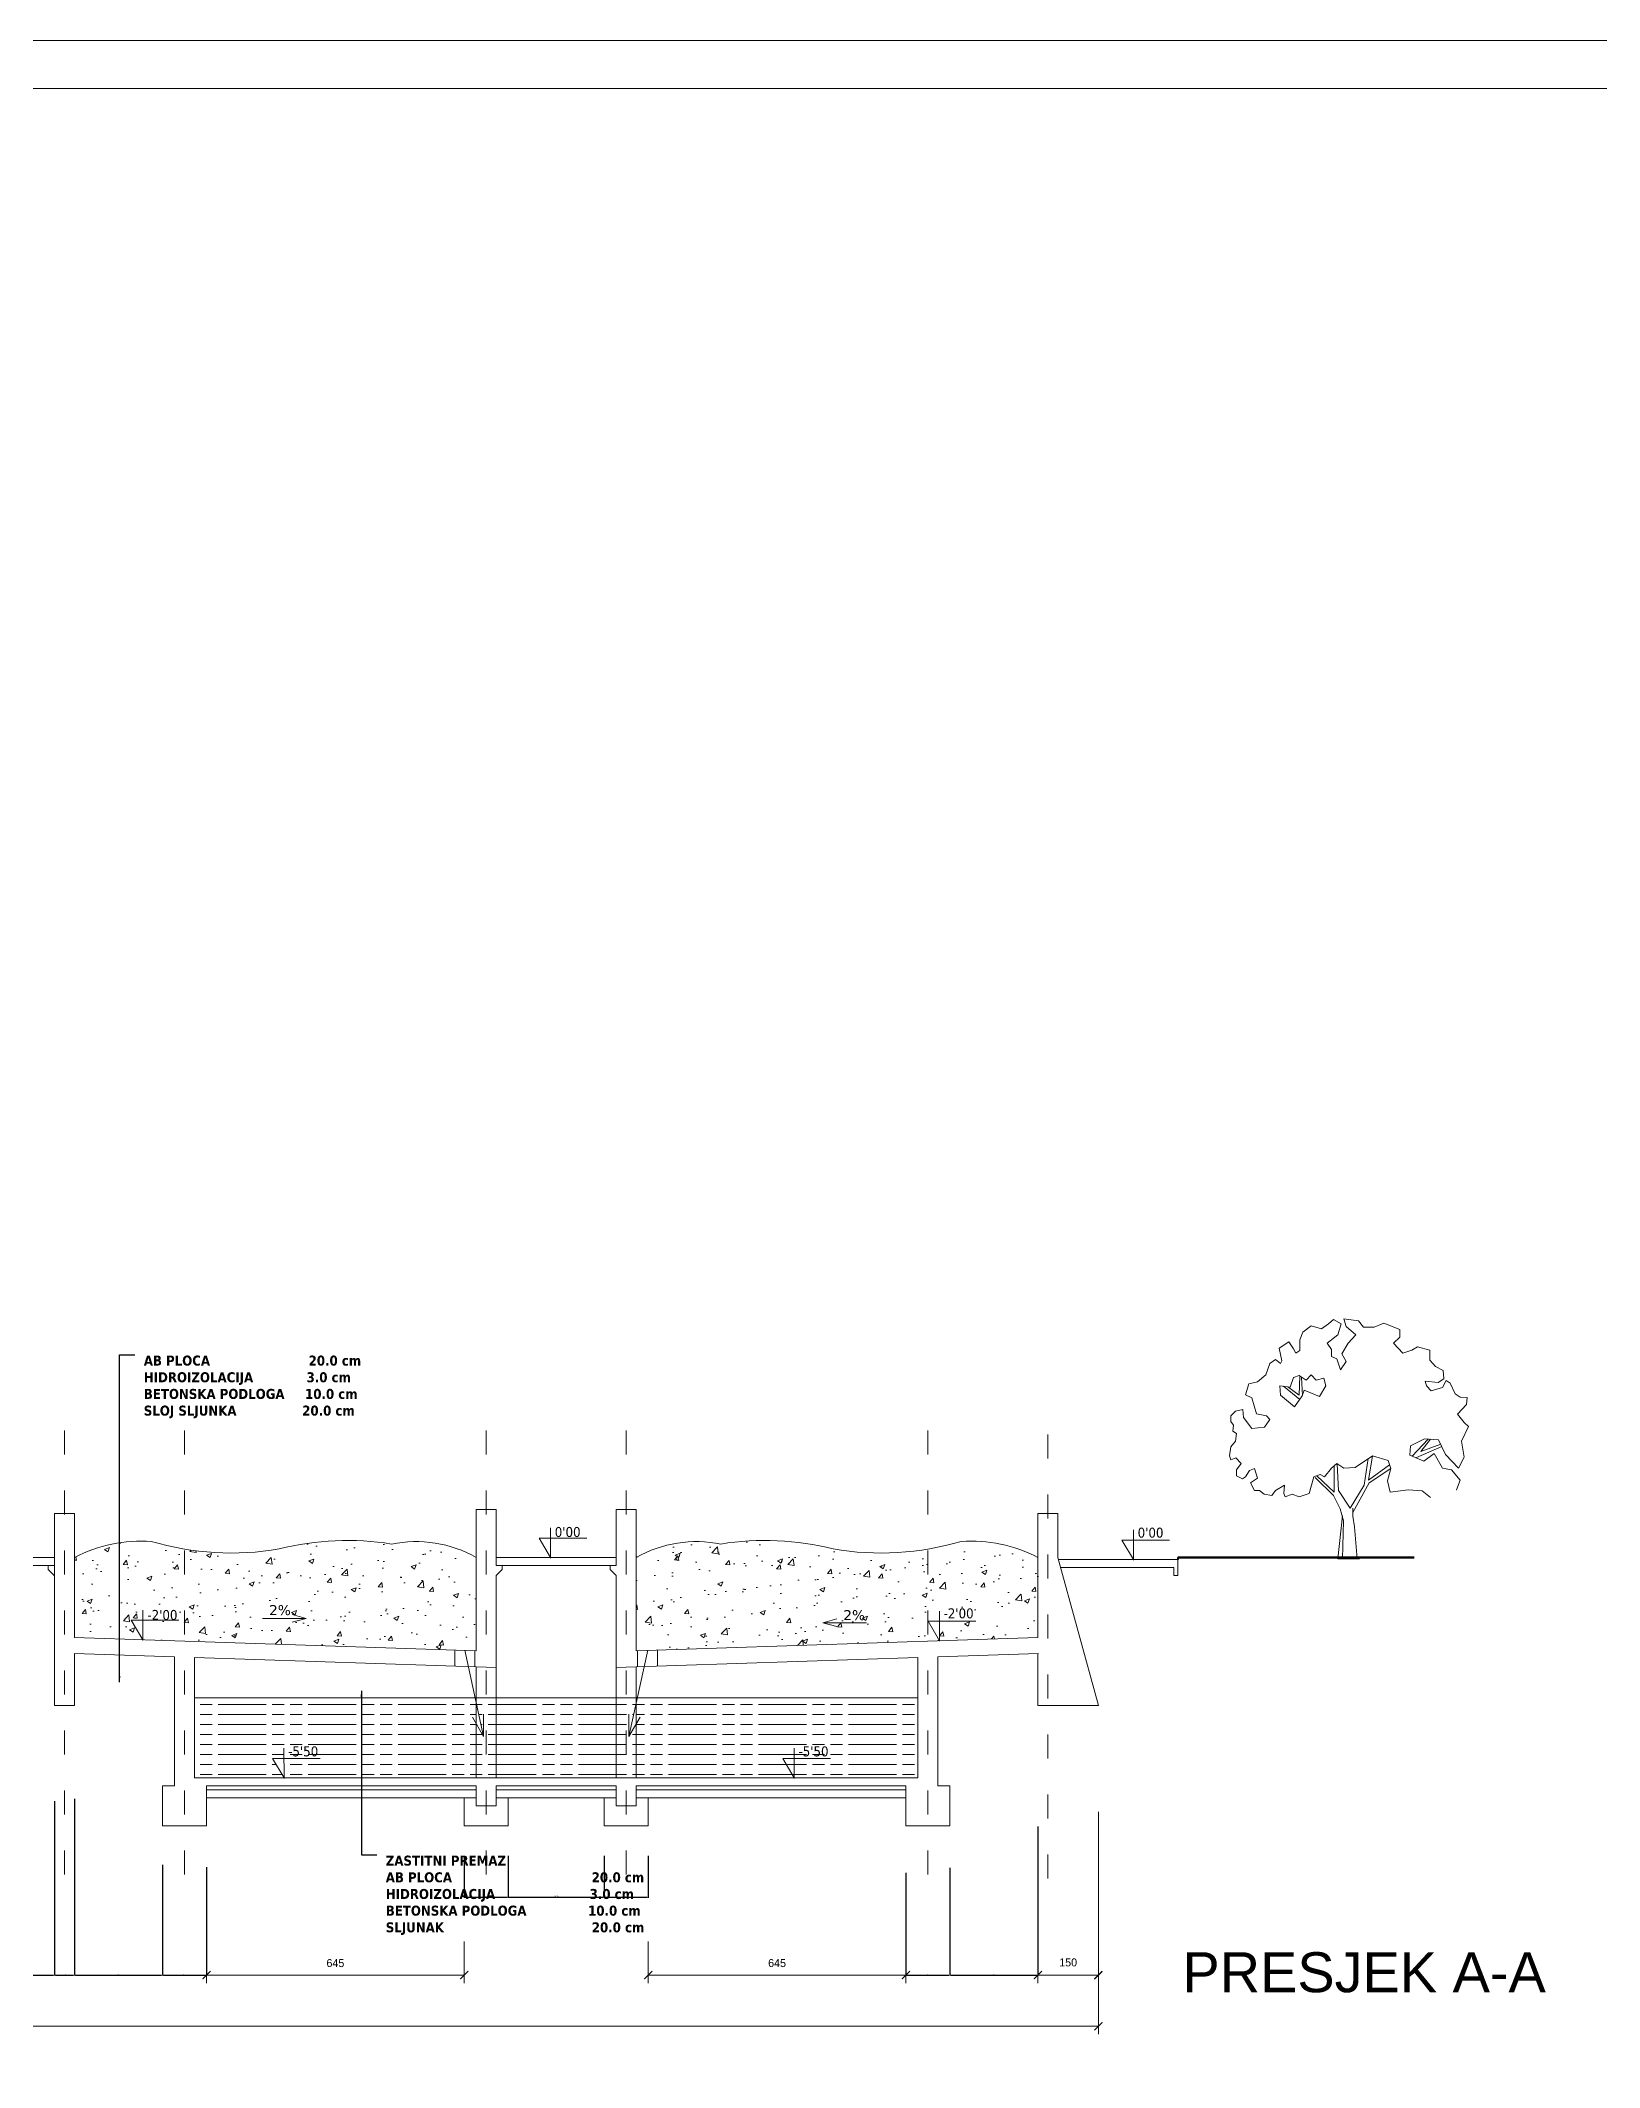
# Model space of a CAD drawing. Header units: millimetres. Extents: x 73 to 57768, y -40361 to 10065.
# Drawn here: x 19406 to 23303, y -5001 to 65 of the extents above; entities that cross this region are included whole.
import ezdxf

# ---------------------------------------------------------------- set-up
doc = ezdxf.new("R2010")
doc.units = ezdxf.units.MM
doc.linetypes.add('ACAD_ISO03W100', pattern=[30, 12, -18])
for name, color, linetype, lineweight in [('hatch', 4, 'Continuous', 0), ('kote', 124, 'Continuous', 5), ('kote i srafura', 9, 'Continuous', 5), ('okvir', 120, 'Continuous', 13), ('pogled namjestaj', 4, 'Continuous', 5), ('RASTERI', 191, 'Continuous', 5)]:
    doc.layers.add(name, color=color, linetype=linetype, lineweight=lineweight)
for name, color, linetype, lineweight, true_color in [('nosivi zidovi', 7, 'Continuous', 15, 0xcfc3d5), ('pogled', 7, 'Continuous', 5, 0x8db1c3), ('presjek', 7, 'Continuous', 40, 0xe37da2)]:
    doc.layers.add(name, color=color, linetype=linetype, lineweight=lineweight, true_color=true_color)
doc.styles.add('moj stil', font='ARIAL.TTF', dxfattribs={"height": 15})
doc.dimstyles.new('1-4-5 vanjska kotna linija', dxfattribs={"dimtxt": 15, "dimasz": 15, "dimexe": 10, "dimexo": 10, "dimgap": 10, "dimtad": 1, "dimdec": 0, "dimtxsty": 'Standard', "dimblk": 'ARCHTICK', "dimcen": 50, "dimdle": 10, "dimadec": 0, "dimazin": 0, "dimtfac": 1, "dimtdec": 0, "dimtix": 1, "dimtmove": 0, "dimatfit": 3, "dimfxl": 1, "dimlwd": 25, "dimlwe": 25, "dimarcsym": 0})
doc.dimstyles.new('ISO-25', dxfattribs={"dimtxt": 2.5, "dimasz": 2.5, "dimexe": 1.25, "dimexo": 0.625, "dimtad": 1, "dimtxsty": 'Standard', "dimcen": 2.5, "dimadec": 0, "dimazin": 0, "dimtfac": 1, "dimtmove": 0, "dimatfit": 3, "dimfxl": 1, "dimarcsym": 0})
pattern_1 = [(50, (2481.92, -8824.46), (127.52927, -11.15736), [13.335, -146.685]), (355, (2481.92, -8824.46), (-24.67, 133.73965), [10.668, -117.348]), (100.451, (2492.55, -8825.39), (102.85975, 122.5817), [11.333, -124.663]), (46.1842, (2481.92, -8788.9), (189.7553, -29.4296), [20.0025, -220.0275]), (96.6356, (2497.73, -8791.35), (166.183, 173.1979), [16.9995, -186.9945]), (351.184, (2481.92, -8788.9), (166.1832, 173.1976), [16.002, -176.022]), (21, (2499.7, -8797.79), (106.1304, -71.58586), [13.335, -146.685]), (326, (2499.7, -8797.79), (43.2614, 128.9316), [10.668, -117.348]), (71.4514, (2508.54, -8803.75), (149.39154, 57.346), [11.333, -124.663]), (37.5, (2481.92, -8824.457), (2.16202, 59.18853), [0, -115.9256, 0, -119.126, 0, -117.7925]), (7.5, (2481.92, -8824.457), (46.77376, 70.1264), [0, -67.9196, 0, -113.2586, 0, -44.8945]), (327.5, (2442.27, -8824.457), (94.91342, -4.01012), [0, -44.45, 0, -138.684, 0, -184.023]), (317.5, (2424.49, -8824.46), (103.69043, 17.79854), [0, -57.785, 0, -92.1004, 0, -130.683])]

# ---------------------------------------------------------------- blocks, each defined once
blk = doc.blocks.new('_ArchTick')
at = {"layer": 'kote', "color": 0, "const_width": 0.15}
blk.add_lwpolyline([(-0.5, -0.5), (0.5, 0.5)], dxfattribs=at)
blk = doc.blocks.new('*D128')
at = {"layer": 'Defpoints', "color": 0}
for p in [(19141.1, -4341.9), (19441.1, -4335.6), (19441.1, -4770.7)]:
    blk.add_point(p, dxfattribs=at)
at = {"layer": 'kote i srafura', "color": 0, "lineweight": -2}
for p, q in [((19141.1, -4342.6), (19141.1, -4771.9)), ((19441.1, -4336.2), (19441.1, -4771.9)), ((19143.6, -4770.7), (19438.6, -4770.7))]:
    blk.add_line(p, q, dxfattribs=at)
at = {"layer": 'kote i srafura', "color": 0}
for points in [[(19143.6, -4770.2), (19143.6, -4771.1), (19141.1, -4770.7)], [(19438.6, -4770.2), (19438.6, -4771.1), (19441.1, -4770.7)]]:
    blk.add_solid(points, dxfattribs=at)
at = {"layer": 'kote i srafura', "color": 0, "insert": (19291.1, -4768.8), "char_height": 2.5, "attachment_point": 5}
blk.add_mtext('300', dxfattribs=at)
blk = doc.blocks.new('*D129')
at = {"layer": 'Defpoints', "color": 0}
for p in [(19441.1, -4335.6), (19491.1, -4329.4), (19491.1, -4770.7)]:
    blk.add_point(p, dxfattribs=at)
at = {"layer": 'kote i srafura', "color": 0, "lineweight": -2}
for p, q in [((19441.1, -4336.2), (19441.1, -4771.9)), ((19491.1, -4330), (19491.1, -4771.9)), ((19443.6, -4770.7), (19488.6, -4770.7))]:
    blk.add_line(p, q, dxfattribs=at)
at = {"layer": 'kote i srafura', "color": 0}
for points in [[(19443.6, -4770.2), (19443.6, -4771.1), (19441.1, -4770.7)], [(19488.6, -4770.2), (19488.6, -4771.1), (19491.1, -4770.7)]]:
    blk.add_solid(points, dxfattribs=at)
at = {"layer": 'kote i srafura', "color": 0, "insert": (19466.1, -4768.8), "char_height": 2.5, "attachment_point": 5}
blk.add_mtext('50', dxfattribs=at)
blk = doc.blocks.new('*D130')
at = {"layer": 'Defpoints', "color": 0}
for p in [(19491.1, -4329.4), (19711.1, -4494.4), (19711.1, -4770.7)]:
    blk.add_point(p, dxfattribs=at)
at = {"layer": 'kote i srafura', "color": 0, "lineweight": -2}
for p, q in [((19491.1, -4330), (19491.1, -4771.9)), ((19711.1, -4495), (19711.1, -4771.9)), ((19493.6, -4770.7), (19708.6, -4770.7))]:
    blk.add_line(p, q, dxfattribs=at)
at = {"layer": 'kote i srafura', "color": 0}
for points in [[(19493.6, -4770.2), (19493.6, -4771.1), (19491.1, -4770.7)], [(19708.6, -4770.2), (19708.6, -4771.1), (19711.1, -4770.7)]]:
    blk.add_solid(points, dxfattribs=at)
at = {"layer": 'kote i srafura', "color": 0, "insert": (19601.1, -4768.8), "char_height": 2.5, "attachment_point": 5}
blk.add_mtext('220', dxfattribs=at)
blk = doc.blocks.new('*D131')
at = {"layer": 'Defpoints', "color": 0}
for p in [(19711.1, -4494.4), (19821.1, -4500.6), (19821.1, -4770.7)]:
    blk.add_point(p, dxfattribs=at)
at = {"layer": 'kote i srafura', "color": 0, "lineweight": -2}
for p, q in [((19711.1, -4495), (19711.1, -4771.9)), ((19821.1, -4501.2), (19821.1, -4771.9)), ((19713.6, -4770.7), (19818.6, -4770.7))]:
    blk.add_line(p, q, dxfattribs=at)
at = {"layer": 'kote i srafura', "color": 0}
for points in [[(19713.6, -4770.2), (19713.6, -4771.1), (19711.1, -4770.7)], [(19818.6, -4770.2), (19818.6, -4771.1), (19821.1, -4770.7)]]:
    blk.add_solid(points, dxfattribs=at)
at = {"layer": 'kote i srafura', "color": 0, "insert": (19766.1, -4768.8), "char_height": 2.5, "attachment_point": 5}
blk.add_mtext('110', dxfattribs=at)
blk = doc.blocks.new('*D137')
at = {"layer": 'Defpoints', "color": 0}
for p in [(20465.1, -4472), (20575.1, -4472), (20575.1, -4576)]:
    blk.add_point(p, dxfattribs=at)
at = {"layer": 'kote i srafura', "color": 0, "lineweight": -2}
for p, q in [((20465.1, -4472.6), (20465.1, -4577.2)), ((20575.1, -4472.6), (20575.1, -4577.2)), ((20467.6, -4576), (20572.6, -4576))]:
    blk.add_line(p, q, dxfattribs=at)
at = {"layer": 'kote i srafura', "color": 0}
for points in [[(20467.6, -4575.5), (20467.6, -4576.4), (20465.1, -4576)], [(20572.6, -4575.5), (20572.6, -4576.4), (20575.1, -4576)]]:
    blk.add_solid(points, dxfattribs=at)
at = {"layer": 'kote i srafura', "color": 0, "insert": (20520.1, -4574.1), "char_height": 2.5, "attachment_point": 5}
blk.add_mtext('110', dxfattribs=at)
blk = doc.blocks.new('*D138')
at = {"layer": 'Defpoints', "color": 0}
for p in [(20575.1, -4472), (20815.1, -4472), (20815.1, -4576)]:
    blk.add_point(p, dxfattribs=at)
at = {"layer": 'kote i srafura', "color": 0, "lineweight": -2}
for p, q in [((20575.1, -4472.6), (20575.1, -4577.2)), ((20815.1, -4472.6), (20815.1, -4577.2)), ((20577.6, -4576), (20812.6, -4576))]:
    blk.add_line(p, q, dxfattribs=at)
at = {"layer": 'kote i srafura', "color": 0}
for points in [[(20577.6, -4575.5), (20577.6, -4576.4), (20575.1, -4576)], [(20812.6, -4575.5), (20812.6, -4576.4), (20815.1, -4576)]]:
    blk.add_solid(points, dxfattribs=at)
at = {"layer": 'kote i srafura', "color": 0, "insert": (20695.1, -4573.9), "char_height": 2.5, "attachment_point": 5}
blk.add_mtext('239,99', dxfattribs=at)
blk = doc.blocks.new('*D139')
at = {"layer": 'Defpoints', "color": 0}
for p in [(20815.1, -4472), (20925.1, -4472), (20925.1, -4576)]:
    blk.add_point(p, dxfattribs=at)
at = {"layer": 'kote i srafura', "color": 0, "lineweight": -2}
for p, q in [((20815.1, -4472.6), (20815.1, -4577.2)), ((20925.1, -4472.6), (20925.1, -4577.2)), ((20817.6, -4576), (20922.6, -4576))]:
    blk.add_line(p, q, dxfattribs=at)
at = {"layer": 'kote i srafura', "color": 0}
for points in [[(20817.6, -4575.5), (20817.6, -4576.4), (20815.1, -4576)], [(20922.6, -4575.5), (20922.6, -4576.4), (20925.1, -4576)]]:
    blk.add_solid(points, dxfattribs=at)
at = {"layer": 'kote i srafura', "color": 0, "insert": (20870.1, -4574.1), "char_height": 2.5, "attachment_point": 5}
blk.add_mtext('110', dxfattribs=at)
blk = doc.blocks.new('*D132')
at = {"layer": 'Defpoints', "color": 0}
for p in [(21679.1, -4501.9), (21569.1, -4514.8), (21679.1, -4770.7)]:
    blk.add_point(p, dxfattribs=at)
at = {"layer": 'kote i srafura', "color": 0, "lineweight": -2}
for p, q in [((21679.1, -4502.5), (21679.1, -4771.9)), ((21569.1, -4515.4), (21569.1, -4771.9)), ((21571.6, -4770.7), (21676.6, -4770.7))]:
    blk.add_line(p, q, dxfattribs=at)
at = {"layer": 'kote i srafura', "color": 0}
for points in [[(21571.6, -4770.2), (21571.6, -4771.1), (21569.1, -4770.7)], [(21676.6, -4770.2), (21676.6, -4771.1), (21679.1, -4770.7)]]:
    blk.add_solid(points, dxfattribs=at)
at = {"layer": 'kote i srafura', "color": 0, "insert": (21624.1, -4768.8), "char_height": 2.5, "attachment_point": 5}
blk.add_mtext('110', dxfattribs=at)
blk = doc.blocks.new('*D133')
at = {"layer": 'Defpoints', "color": 0}
for p in [(21899.1, -4398.5), (21679.1, -4501.9), (21899.1, -4770.7)]:
    blk.add_point(p, dxfattribs=at)
at = {"layer": 'kote i srafura', "color": 0, "lineweight": -2}
for p, q in [((21899.1, -4399.1), (21899.1, -4771.9)), ((21679.1, -4502.5), (21679.1, -4771.9)), ((21681.6, -4770.7), (21896.6, -4770.7))]:
    blk.add_line(p, q, dxfattribs=at)
at = {"layer": 'kote i srafura', "color": 0}
for points in [[(21681.6, -4770.2), (21681.6, -4771.1), (21679.1, -4770.7)], [(21896.6, -4770.2), (21896.6, -4771.1), (21899.1, -4770.7)]]:
    blk.add_solid(points, dxfattribs=at)
at = {"layer": 'kote i srafura', "color": 0, "insert": (21789.1, -4768.8), "char_height": 2.5, "attachment_point": 5}
blk.add_mtext('220', dxfattribs=at)

msp = doc.modelspace()

# ---------------------------------------------------------------- hatches: boundary and pattern name
at = {"layer": 'hatch'}
h = msp.add_hatch(dxfattribs=at)
h.set_pattern_fill('AR-CONC', color=256, scale=0.7, style=0)
h.set_pattern_definition(pattern_1)
h.paths.add_polyline_path([(19572.798, -3802.52), (19646.418, -3802.52), (19646.418, -3686.118, 0.10958318), (19491.092, -3726.621), (19491.092, -3926.618), (19646.418, -3931.75)])
h.paths.add_polyline_path([(19646.418, -3802.52), (19646.418, -3931.75), (19572.798, -3802.52)], flags=16)
h.paths.add_polyline_path([(19646.418, -3802.52), (19766.092, -3802.52), (19766.092, -3705.955, -0.03069528), (19682.958, -3686.576, 0.02466626), (19646.418, -3686.118)])
h.paths.add_polyline_path([(19656.797, -3732.943), (19893.258, -3732.943), (19893.258, -3792.943), (19656.797, -3792.943)], flags=9)
at = {"layer": 'kote i srafura'}
h = msp.add_hatch(dxfattribs=at)
h.set_pattern_fill('AR-CONC', color=256, scale=0.7, style=0)
h.set_pattern_definition(pattern_1)
h.paths.add_polyline_path([(20495.098, -3726.618, 0.17872316), (20283.563, -3693.118, 0.10169762), (20002.721, -3705.198, -0.08563259), (19766.092, -3705.955), (19766.092, -3935.704), (20495.098, -3959.793)])
h.paths.add_polyline_path([(20269.009, -3890.598), (20223.826, -3939.091), (20223.826, -3890.598), (20223.826, -3842.104)], flags=16)
h.paths.add_polyline_path([(19766.092, -3802.52), (19646.418, -3802.52), (19646.418, -3931.75), (19766.092, -3935.704)])
h.paths.add_polyline_path([(19897.234, -3785.753), (20056.019, -3785.753), (20056.019, -3878.171), (19897.234, -3878.171)], flags=24)
h.paths.add_polyline_path([(19656.797, -3732.943), (19893.258, -3732.943), (19893.258, -3792.943), (19656.797, -3792.943)], flags=9)
h = msp.add_hatch(dxfattribs=at)
h.set_pattern_fill('AR-CONC', color=256, scale=0.7, style=0)
h.set_pattern_definition(pattern_1)
h.paths.add_polyline_path([(21624.092, -3705.955, -0.08563259), (21387.463, -3705.198, 0.10169762), (21106.62, -3693.118, 0.17872316), (20895.086, -3726.618), (20895.086, -3959.793), (21624.092, -3935.704)])
h.paths.add_polyline_path([(21166.358, -3842.104), (21166.358, -3890.598), (21166.358, -3939.091), (21121.175, -3890.598)], flags=16)
h.paths.add_polyline_path([(21755.945, -3686.767, 0.0329009), (21707.226, -3686.576, -0.03069528), (21624.092, -3705.955), (21624.092, -3935.704), (21755.945, -3931.348)])
h.paths.add_polyline_path([(21899.092, -3726.621, 0.10126391), (21755.945, -3686.767), (21755.945, -3931.348), (21899.092, -3926.618)])
h.paths.add_polyline_path([(21262.36, -3785.753), (21421.145, -3785.753), (21421.145, -3878.171), (21262.36, -3878.171)], flags=24)
h = msp.add_hatch(dxfattribs=at)
h.set_pattern_fill('ACAD_ISO09W100', color=256, scale=5, style=0)
h.set_pattern_definition([(0, (158225.312, -22193.852), (0, 25), [120, -15, 30, -15, 30, -15])])
h.paths.add_polyline_path([(20495.092, -4089.999), (20492.303, -4077.185), (19791.092, -4077.185), (19791.092, -4277.185), (20014.614, -4277.185), (19985.748, -4228.819), (20014.571, -4228.819), (20014.614, -4277.185), (20495.092, -4277.185)])
h.paths.add_polyline_path([(20845.092, -4077.185), (20545.092, -4077.185), (20545.092, -4277.185), (20695.092, -4277.185), (20845.092, -4277.185)])
h.paths.add_polyline_path([(21599.092, -4077.185), (20897.88, -4077.185), (20895.092, -4089.999), (20895.092, -4277.185), (21599.092, -4277.185)])
h.paths.add_polyline_path([(20895.092, -4142.364), (20876.804, -4174.041), (20895.092, -4089.999), (20895.092, -4077.185), (20870.089, -4077.185), (20870.089, -4277.185), (20895.092, -4277.185)])
h.paths.add_polyline_path([(20870.089, -4077.185), (20845.092, -4077.185), (20845.092, -4277.185), (20870.089, -4277.185)])
h.paths.add_polyline_path([(20545.092, -4077.185), (20520.095, -4077.185), (20520.095, -4277.185), (20545.092, -4277.185)])
h.paths.add_polyline_path([(20520.095, -4077.185), (20495.092, -4077.185), (20495.092, -4089.999), (20513.38, -4174.041), (20495.092, -4142.364), (20495.092, -4277.185), (20520.095, -4277.185)])

# ---------------------------------------------------------------- linework, layer by layer
for p, q in [((20771.372, -3678.251), (20652.091, -3678.251)), ((20680.957, -3726.618), (20652.091, -3678.251)), ((20680.958, -3728.251), (20680.892, -3652.911)), ((22228.35, -3683.251), (22109.069, -3683.251)), ((22137.935, -3731.618), (22109.069, -3683.251)), ((22137.936, -3733.251), (22137.869, -3657.911)), ((19751.824, -3883.879), (19632.543, -3883.879)), ((19661.409, -3932.245), (19632.543, -3883.879)), ((19661.41, -3933.879), (19661.344, -3858.538)), ((21743.891, -3886.367), (21624.609, -3886.367)), ((21653.475, -3934.733), (21624.609, -3886.367)), ((21653.477, -3936.367), (21653.41, -3861.026)), ((20014.616, -4278.819), (20014.549, -4203.478)), ((21290.153, -4278.819), (21290.087, -4203.478)), ((20105.029, -4228.819), (19985.748, -4228.819)), ((20014.614, -4277.185), (19985.748, -4228.819)), ((21380.567, -4228.819), (21261.286, -4228.819)), ((21290.152, -4277.185), (21261.286, -4228.819)), ((22050.191, -4362.521), (22050.191, -4790.666)), ((21899.092, -4418.513), (21899.092, -4790.666)), ((19821.092, -4520.605), (19821.092, -4790.666)), ((21569.092, -4534.805), (21569.092, -4790.666)), ((20465.095, -4686.691), (20465.095, -4790.666)), ((20925.089, -4686.691), (20925.089, -4790.666)), ((19821.092, -4770.666), (20465.095, -4770.666)), ((20925.089, -4770.666), (21569.092, -4770.666)), ((21899.092, -4770.666), (22050.191, -4770.666)), ((22050.191, -4790.666), (22050.191, -4918.587)), ((22050.191, -4898.587), (16531.992, -4898.587))]:
    msp.add_line(p, q, dxfattribs=at)
for points in [[(19960.692, -3878.95), (20070.064, -3878.95), (20034.674, -3869.274)], [(19960.692, -3878.95), (20070.064, -3878.95), (20034.674, -3888.627)], [(21470.569, -3889.978), (21361.197, -3889.978), (21396.587, -3880.301)], [(21470.569, -3889.978), (21361.197, -3889.978), (21396.587, -3899.654)]]:
    msp.add_lwpolyline(points, dxfattribs=at)
at = {"layer": 'nosivi zidovi'}
for p, q in [((19441.092, -3616.618), (19441.092, -3736.618)), ((19491.092, -3616.618), (19441.092, -3616.618)), ((19491.086, -3616.618), (19491.086, -3726.618)), ((19491.092, -3616.618), (19491.092, -3926.618)), ((20495.098, -3606.618), (20495.098, -3959.793)), ((20545.092, -3606.618), (20495.098, -3606.618)), ((20495.098, -3606.618), (20495.098, -3726.618)), ((20495.098, -3606.618), (20495.098, -3726.618)), ((20545.092, -3606.618), (20545.092, -3746.618)), ((20845.092, -3606.618), (20895.086, -3606.618)), ((20845.092, -3606.618), (20845.092, -3746.618)), ((20895.086, -3606.618), (20895.086, -3959.793)), ((20895.086, -3606.618), (20895.086, -3726.618)), ((20895.086, -3606.618), (20895.086, -3726.618)), ((21899.092, -3616.618), (21949.092, -3616.618)), ((21899.092, -3616.618), (21899.092, -3926.618)), ((21899.098, -3616.618), (21899.098, -3726.618)), ((21949.092, -3616.618), (21949.092, -3726.618)), ((19439.726, -3726.618), (19141.092, -3726.618)), ((19441.092, -3746.618), (19141.092, -3746.618)), ((19424.726, -3746.618), (19424.726, -3756.618)), ((19441.092, -3731.618), (19441.092, -3771.618)), ((20545.092, -3726.618), (20695.092, -3726.618)), ((20545.092, -3746.618), (20695.092, -3746.618)), ((20560.092, -3746.618), (20560.092, -3756.618)), ((20845.092, -3726.618), (20695.092, -3726.618)), ((20845.092, -3746.618), (20695.092, -3746.618)), ((20830.092, -3746.618), (20830.092, -3756.618)), ((22050.191, -4096.609), (21949.092, -3726.618)), ((22249.092, -3731.618), (21950.458, -3731.618)), ((22249.092, -3731.618), (22249.092, -3771.618)), ((19424.726, -3756.618), (19441.092, -3772.984)), ((20560.092, -3756.618), (20545.092, -3771.618)), ((20545.092, -3771.618), (20545.092, -4001.425)), ((20830.092, -3756.618), (20845.092, -3771.618)), ((20845.092, -3771.618), (20845.092, -4001.425)), ((22239.092, -3751.618), (21954.557, -3751.618)), ((22239.092, -3771.618), (22239.092, -3751.618)), ((22249.092, -3771.618), (22239.092, -3771.618)), ((19491.092, -3926.618), (20495.098, -3959.793)), ((21899.092, -3926.618), (20895.086, -3959.793)), ((19491.092, -3966.642), (19741.092, -3975.372)), ((19491.092, -3966.642), (19491.092, -4096.609)), ((19741.092, -3975.372), (19741.092, -4297.185)), ((19791.092, -3977.118), (20545.092, -4001.425)), ((19791.092, -3977.118), (19791.092, -4277.185)), ((21599.092, -3977.118), (20845.092, -4001.425)), ((21599.092, -3977.118), (21599.092, -4277.185)), ((21900.488, -3966.593), (21649.092, -3975.372)), ((21649.092, -3975.372), (21649.092, -4297.185)), ((21899.092, -3966.642), (21899.092, -4096.609)), ((19491.092, -4096.609), (19441.092, -4096.609)), ((19791.092, -4077.185), (21599.092, -4077.185)), ((21899.092, -4096.609), (22050.191, -4096.609)), ((19711.092, -4297.185), (19711.092, -4397.185)), ((19741.092, -4297.185), (19711.092, -4297.185)), ((19791.092, -4277.185), (20695.092, -4277.185)), ((19821.092, -4297.185), (20495.095, -4297.185)), ((19821.092, -4397.185), (19821.092, -4297.185)), ((20495.095, -4297.185), (20495.095, -4347.185)), ((20495.095, -4297.185), (20495.095, -4347.185)), ((20545.095, -4297.185), (20695.092, -4297.185)), ((20545.095, -4297.185), (20695.092, -4297.185)), ((20545.095, -4347.185), (20545.095, -4297.185)), ((20545.095, -4347.185), (20545.095, -4297.185)), ((21599.092, -4277.185), (20695.092, -4277.185)), ((20845.089, -4297.185), (20695.092, -4297.185)), ((20845.089, -4297.185), (20695.092, -4297.185)), ((20845.089, -4347.185), (20845.089, -4297.185)), ((20845.089, -4347.185), (20845.089, -4297.185)), ((21569.092, -4297.185), (20895.089, -4297.185)), ((20895.089, -4297.185), (20895.089, -4347.185)), ((20895.089, -4297.185), (20895.089, -4347.185)), ((21569.092, -4397.185), (21569.092, -4297.185)), ((21649.092, -4297.185), (21679.092, -4297.185)), ((21679.092, -4297.185), (21679.092, -4397.185)), ((19821.092, -4307.185), (20495.095, -4307.185)), ((19821.092, -4327.185), (20495.095, -4327.185)), ((20495.095, -4347.185), (20545.095, -4347.185)), ((20495.095, -4347.185), (20545.095, -4347.185)), ((20845.089, -4307.185), (20545.095, -4307.185)), ((20845.089, -4327.185), (20545.095, -4327.185)), ((20895.089, -4347.185), (20845.089, -4347.185)), ((20895.089, -4347.185), (20845.089, -4347.185)), ((21569.092, -4307.185), (20895.089, -4307.185)), ((21569.092, -4327.185), (20895.089, -4327.185)), ((19711.092, -4397.185), (19821.092, -4397.185)), ((21679.092, -4397.185), (21569.092, -4397.185))]:
    msp.add_line(p, q, dxfattribs=at)
at = {"layer": 'nosivi zidovi', "lineweight": 50}
msp.add_line((22839.259, -3726.618), (22249.092, -3726.618), dxfattribs=at)
at = {"layer": 'nosivi zidovi'}
msp.add_lwpolyline([(19441.092, -3731.618), (19441.092, -4096.609)], dxfattribs=at)
for centre, radius, start, end in [((19660.047, -4056.47), 370.603, 86.455591, 117.12234), ((19882.211, -3019.816), 695.896, 253.361943, 279.972359), ((20172.531, -4382.403), 698.171, 80.849231, 104.076752), ((20343.967, -3996.313), 309.154, 60.734807, 101.267192), ((21046.216, -3996.313), 309.154, 78.732808, 119.265193), ((21217.653, -4382.403), 698.171, 75.923248, 99.150769), ((21507.973, -3019.816), 695.896, 260.027641, 286.638057), ((21730.137, -4056.47), 370.603, 62.878731, 93.544409)]:
    msp.add_arc(centre, radius, start, end, dxfattribs=at)
at = {"layer": 'okvir'}
for points in [[(14073.426, 64.707), (14073.426, -9935.293), (28073.426, -9935.293), (28073.426, 64.707)], [(14495.734, -55.293), (14495.734, -9815.293), (27953.426, -9815.293), (27953.426, -55.293)]]:
    msp.add_lwpolyline(points, close=True, dxfattribs=at)
at = {"layer": 'pogled', "color": 3, "linetype": 'ByBlock'}
for p, q in [((22537.512, -3276.81), (22529.547, -3300.724)), ((22551.85, -3272.027), (22537.512, -3276.81)), ((22569.374, -3283.187), (22551.85, -3272.027)), ((22553.6, -3273.141), (22551.85, -3321.45)), ((22560.134, -3322.087), (22558.222, -3276.81)), ((22582.118, -3270.433), (22569.374, -3283.187)), ((22594.862, -3283.187), (22582.118, -3270.433)), ((22613.979, -3278.404), (22594.862, -3283.187)), ((22618.758, -3297.536), (22613.979, -3278.404)), ((22529.547, -3300.724), (22504.058, -3297.536)), ((22504.058, -3297.536), (22505.651, -3321.45)), ((22505.651, -3321.45), (22540.698, -3350.148)), ((22553.414, -3332.119), (22512.635, -3298.609)), ((22551.85, -3321.45), (22523.834, -3300.01)), ((22540.698, -3350.148), (22559.815, -3323.044)), ((22559.815, -3323.044), (22564.594, -3308.696)), ((22564.594, -3308.696), (22602.828, -3324.639)), ((22602.828, -3324.639), (22618.758, -3297.536)), ((22874.39, -3430.655), (22834.648, -3473.61)), ((22856.124, -3461.749), (22879.941, -3431.16)), ((22856.124, -3461.749), (22905.931, -3443.934)), ((22650.62, -3559.001), (22647.434, -3493.635)), ((22724.927, -3479.664), (22714.342, -3546.247)), ((22725.494, -3533.493), (22735.052, -3472.909)), ((22725.494, -3533.493), (22778.064, -3495.229)), ((22843.861, -3477.382), (22908.695, -3448.995)), ((22637.875, -3571.756), (22591.676, -3527.115)), ((22639.468, -3563.784), (22596.456, -3522.333)), ((22639.468, -3498.418), (22639.468, -3563.784)), ((22714.342, -3546.247), (22679.295, -3603.642)), ((22686.237, -3614.667), (22727.087, -3539.869)), ((22727.087, -3539.869), (22781.25, -3504.795)), ((22654.595, -3605.062), (22637.875, -3571.756)), ((22679.295, -3603.642), (22650.62, -3559.001)), ((22648.513, -3730.162), (22660.371, -3622.85)), ((22654.595, -3605.062), (22663.283, -3635.157)), ((22663.283, -3635.157), (22660.055, -3730.162)), ((22686.556, -3623.532), (22685.826, -3603.267)), ((22690.182, -3649.883), (22686.556, -3623.532)), ((22690.182, -3649.883), (22696.709, -3730.162)), ((22696.709, -3730.162), (22648.513, -3730.162)), ((22654.339, -3730.162), (22702.535, -3730.162))]:
    msp.add_line(p, q, dxfattribs=at)
msp.add_lwpolyline([(22880.57, -3577.037), (22859.31, -3560.596), (22824.263, -3557.407), (22779.657, -3563.784), (22773.285, -3535.087), (22781.25, -3504.795), (22774.878, -3484.069), (22735.052, -3472.909), (22692.039, -3501.606), (22663.364, -3503.2), (22645.841, -3492.04), (22633.096, -3503.201), (22615.572, -3525.521), (22604.421, -3519.144), (22588.49, -3525.521), (22577.339, -3566.973), (22551.85, -3574.944), (22534.326, -3568.567), (22516.802, -3574.944), (22513.616, -3566.973), (22515.209, -3546.247), (22492.907, -3559.001), (22483.348, -3571.756), (22464.231, -3568.567), (22453.08, -3559.001), (22440.336, -3559.001), (22430.777, -3539.869), (22448.301, -3528.709), (22440.336, -3504.795), (22427.591, -3509.578), (22418.033, -3525.521), (22410.068, -3530.304), (22395.73, -3522.333), (22395.73, -3507.984), (22406.881, -3492.04), (22394.137, -3477.692), (22381.392, -3482.475), (22378.206, -3472.909), (22381.392, -3450.589), (22392.544, -3436.24), (22395.73, -3417.108), (22386.171, -3410.731), (22387.764, -3396.382), (22381.392, -3386.817), (22381.392, -3372.468), (22392.544, -3361.308), (22411.661, -3356.525), (22413.254, -3377.251), (22433.963, -3404.354), (22465.824, -3401.166), (22478.569, -3382.034), (22470.604, -3372.468), (22445.115, -3367.685), (22433.963, -3327.828), (22418.033, -3319.856), (22425.998, -3292.753), (22448.301, -3287.97), (22469.01, -3270.433), (22478.569, -3241.735), (22492.907, -3232.17), (22505.651, -3241.735), (22508.837, -3235.358), (22502.465, -3203.472), (22526.361, -3187.529), (22537.512, -3205.066), (22543.884, -3216.226), (22553.443, -3209.849), (22553.443, -3182.746), (22561.408, -3163.614), (22582.118, -3147.672), (22607.607, -3155.643), (22625.13, -3142.888), (22637.875, -3131.728), (22656.992, -3142.888), (22649.027, -3169.992), (22621.944, -3190.717), (22633.096, -3206.661), (22633.096, -3224.198), (22645.841, -3230.575), (22655.399, -3257.678), (22669.736, -3236.952), (22658.585, -3217.821), (22674.515, -3190.717), (22693.632, -3169.992), (22669.736, -3149.266), (22663.364, -3130.134), (22700.004, -3134.917), (22712.749, -3150.86), (22739.831, -3150.86), (22763.727, -3141.294), (22803.554, -3157.237), (22803.554, -3176.369), (22787.623, -3190.717), (22811.519, -3216.226), (22833.822, -3208.255), (22848.159, -3200.283), (22878.427, -3208.255), (22878.427, -3233.764), (22892.765, -3249.706), (22911.882, -3259.272), (22913.475, -3279.999), (22899.137, -3289.564), (22867.276, -3286.375), (22870.462, -3297.536), (22881.614, -3310.29), (22910.288, -3302.319), (22919.847, -3284.781), (22929.405, -3291.159), (22941.889, -3317.711), (22954.634, -3325.683), (22972.157, -3327.277), (22970.564, -3344.814), (22948.261, -3368.728), (22964.192, -3389.455), (22975.343, -3399.021), (22957.704, -3435.747), (22964.453, -3476.098), (22950.115, -3503.201), (22918.254, -3469.72), (22900.73, -3433.051), (22865.683, -3429.863), (22830.635, -3447.4), (22829.042, -3471.315), (22864.09, -3485.664), (22889.579, -3466.532), (22910.288, -3503.201), (22932.591, -3507.984), (22954.894, -3533.493), (22945.336, -3557.407), (22944.811, -3557.613)], dxfattribs=at)
at = {"layer": 'pogled namjestaj', "ltscale": 0.3}
for p, q in [((20441.575, -3958.024), (20441.575, -3998.088)), ((20491.575, -3959.676), (20491.575, -4000.132)), ((20898.609, -3959.676), (20898.609, -4000.132)), ((20948.609, -3958.024), (20948.609, -3998.088))]:
    msp.add_line(p, q, dxfattribs=at)
at = {"layer": 'pogled namjestaj'}
for p, q in [((20466.553, -3958.849), (20513.38, -4174.041)), ((20495.092, -3999.813), (20495.092, -4277.704)), ((20495.092, -4001.425), (20495.092, -4277.704)), ((20545.092, -4001.425), (20545.092, -4277.704)), ((20545.092, -4001.425), (20545.092, -4277.704)), ((20845.092, -4001.044), (20845.092, -4277.324)), ((20845.092, -4001.044), (20845.092, -4277.324)), ((20923.631, -3958.849), (20876.804, -4174.041)), ((20895.092, -3999.813), (20895.092, -4277.324)), ((20513.38, -4174.041), (20485.392, -4125.564)), ((20513.38, -4174.041), (20485.392, -4125.564)), ((20513.38, -4174.041), (20513.38, -4118.065)), ((20513.38, -4174.041), (20513.38, -4118.065)), ((20876.804, -4174.041), (20876.804, -4118.065)), ((20876.804, -4174.041), (20876.804, -4118.065)), ((20876.804, -4174.041), (20904.792, -4125.564)), ((20876.804, -4174.041), (20904.792, -4125.564)), ((20465.095, -4397.185), (20465.095, -4327.185)), ((20575.095, -4327.185), (20575.095, -4397.185)), ((20815.089, -4327.185), (20815.089, -4397.185)), ((20925.089, -4397.185), (20925.089, -4327.185)), ((20465.095, -4397.185), (20575.095, -4397.185)), ((20575.095, -4397.185), (20465.095, -4397.185)), ((20575.095, -4397.185), (20465.095, -4397.185)), ((20925.089, -4397.185), (20815.089, -4397.185)), ((20815.089, -4397.185), (20925.089, -4397.185)), ((20815.089, -4397.185), (20925.089, -4397.185))]:
    msp.add_line(p, q, dxfattribs=at)
at = {"layer": 'presjek'}
for p, q in [((19491.098, -3726.618), (19491.086, -3726.618)), ((20495.086, -3726.618), (20495.098, -3726.618)), ((20495.086, -3726.618), (20495.098, -3726.618)), ((22249.092, -3726.618), (22249.092, -3731.618))]:
    msp.add_line(p, q, dxfattribs=at)
at = {"layer": 'RASTERI', "linetype": 'ACAD_ISO03W100', "ltscale": 5}
for p, q in [((19466.092, -3409.36), (19466.092, -4539.343)), ((19766.092, -3409.36), (19766.092, -4539.343)), ((20520.095, -3409.36), (20520.095, -4539.343)), ((20870.089, -3409.36), (20870.089, -4539.343)), ((21624.092, -3409.36), (21624.092, -4539.343)), ((21924.092, -3419.36), (21924.092, -4549.343))]:
    msp.add_line(p, q, dxfattribs=at)

# ---------------------------------------------------------------- block references
at = {"layer": 'kote i srafura', "xscale": 20, "yscale": 20, "zscale": 20, "rotation": 180}
for p in [(19821.092, -4770.666), (20925.089, -4770.666), (21899.092, -4770.666)]:
    msp.add_blockref('_ArchTick', p, dxfattribs=at)
at = {"layer": 'kote i srafura', "xscale": 20, "yscale": 20, "zscale": 20}
for p in [(20465.095, -4770.666), (21569.092, -4770.666), (22050.191, -4770.666), (22050.191, -4898.587)]:
    msp.add_blockref('_ArchTick', p, dxfattribs=at)

# ---------------------------------------------------------------- texts
at = {"layer": 'kote i srafura', "char_height": 25, "attachment_point": 1}
for s, insert, width in [('{\\fTahoma|b1|i0|c238|p34;AB PLOCA                        20.0 cm\\PHIDROIZOLACIJA             3.0 cm\\PBETONSKA PODLOGA     10.0 cm\\PSLOJ SLJUNKA                20.0 cm}', (19664.187, -3222.168), 620.9551), ("{\\fTahoma|b0|i0|c238|p32;0'00}", (20691.457, -3650.552), 106.364), ("{\\fTahoma|b0|i0|c238|p32;0'00}", (22148.435, -3652.189), 106.364), ('{\\fVerdana|b0|i0|c0|p34;2%}', (19977.323, -3845.806), 33.21428), ("{\\fTahoma|b0|i0|c238|p32;-2'00}", (19673.205, -3857.948), 106.364), ('{\\fVerdana|b0|i0|c0|p34;2%}', (21412.539, -3858.431), 33.21428), ("{\\fTahoma|b0|i0|c238|p32;-2'00}", (21663.314, -3853.904), 106.364), ("{\\fTahoma|b0|i0|c238|p32;-5'50}", (20025.114, -4198.842), 106.364), ("{\\fTahoma|b0|i0|c238|p32;-5'50}", (21300.652, -4198.842), 106.364), ('{\\fTahoma|b1|i0|c238|p34;ZASTITNI PREMAZ \\PAB PLOCA                                  20.0 cm\\PHIDROIZOLACIJA                       3.0 cm\\PBETONSKA PODLOGA               10.0 cm\\PSLJUNAK                                    20.0 cm}', (20268.992, -4471.986), 702.58031)]:
    msp.add_mtext(s, dxfattribs=dict(at, insert=insert, width=width))
at = {"layer": 'kote i srafura', "char_height": 20, "attachment_point": 5}
for s, insert in [('645', (20143.093, -4740.666)), ('645', (21247.09, -4740.666)), ('150', (21974.642, -4738.999))]:
    msp.add_mtext(s, dxfattribs=dict(at, insert=insert))
at = {"layer": 'kote i srafura', "insert": (22260.305, -4713.458), "char_height": 100, "width": 1181.95041, "attachment_point": 1, "style": 'moj stil'}
msp.add_mtext('PRESJEK A-A', dxfattribs=at)

# ---------------------------------------------------------------- dimensions: what is measured, and where the dimension line sits
at = {"layer": 'kote i srafura'}
for base, p1, p2, picture, middle in [((19441.092, -4770.666), (19141.092, -4341.935), (19441.092, -4335.597), '*D128', (19291.092, -4768.791)), ((19491.092, -4770.666), (19441.092, -4335.597), (19491.092, -4329.37), '*D129', (19466.092, -4768.791)), ((19711.092, -4770.666), (19491.092, -4329.37), (19711.092, -4494.379), '*D130', (19601.092, -4768.791)), ((21899.092, -4770.666), (21679.092, -4501.884), (21899.092, -4398.513), '*D133', (21789.092, -4768.791)), ((19821.092, -4770.666), (19711.092, -4494.379), (19821.092, -4500.605), '*D131', (19766.092, -4768.791)), ((20575.095, -4575.96), (20465.095, -4471.986), (20575.095, -4471.986), '*D137', (20520.095, -4574.085)), ((20815.089, -4575.96), (20575.095, -4471.986), (20815.089, -4471.986), '*D138', (20695.092, -4573.877)), ((20925.089, -4575.96), (20815.089, -4471.986), (20925.089, -4471.986), '*D139', (20870.089, -4574.085)), ((21679.092, -4770.666), (21569.092, -4514.805), (21679.092, -4501.884), '*D132', (21624.092, -4768.791))]:
    dim = msp.add_linear_dim(base=base, p1=p1, p2=p2, dimstyle='ISO-25', override={"dimtmove": 1}, dxfattribs=at)
    dim.commit()
    dim.dimension.update_dxf_attribs({"geometry": picture, "text_midpoint": middle})

# ---------------------------------------------------------------- leaders
at = {"layer": 'kote i srafura', "annotation_type": 0, "has_hookline": 1, "hookline_direction": 0}
for points, text_width in [([(19603.366, -4038.233), (19603.366, -3220.486), (19641.773, -3220.239)], 551.645), ([(20208.171, -4059.877), (20208.171, -4470.303), (20246.577, -4470.057)], 654.802)]:
    msp.add_leader(points, dimstyle='1-4-5 vanjska kotna linija', override={"dimgap": 10, "dimtad": 0}, dxfattribs=dict(at, text_width=text_width))

doc.saveas('drawing.dxf')
